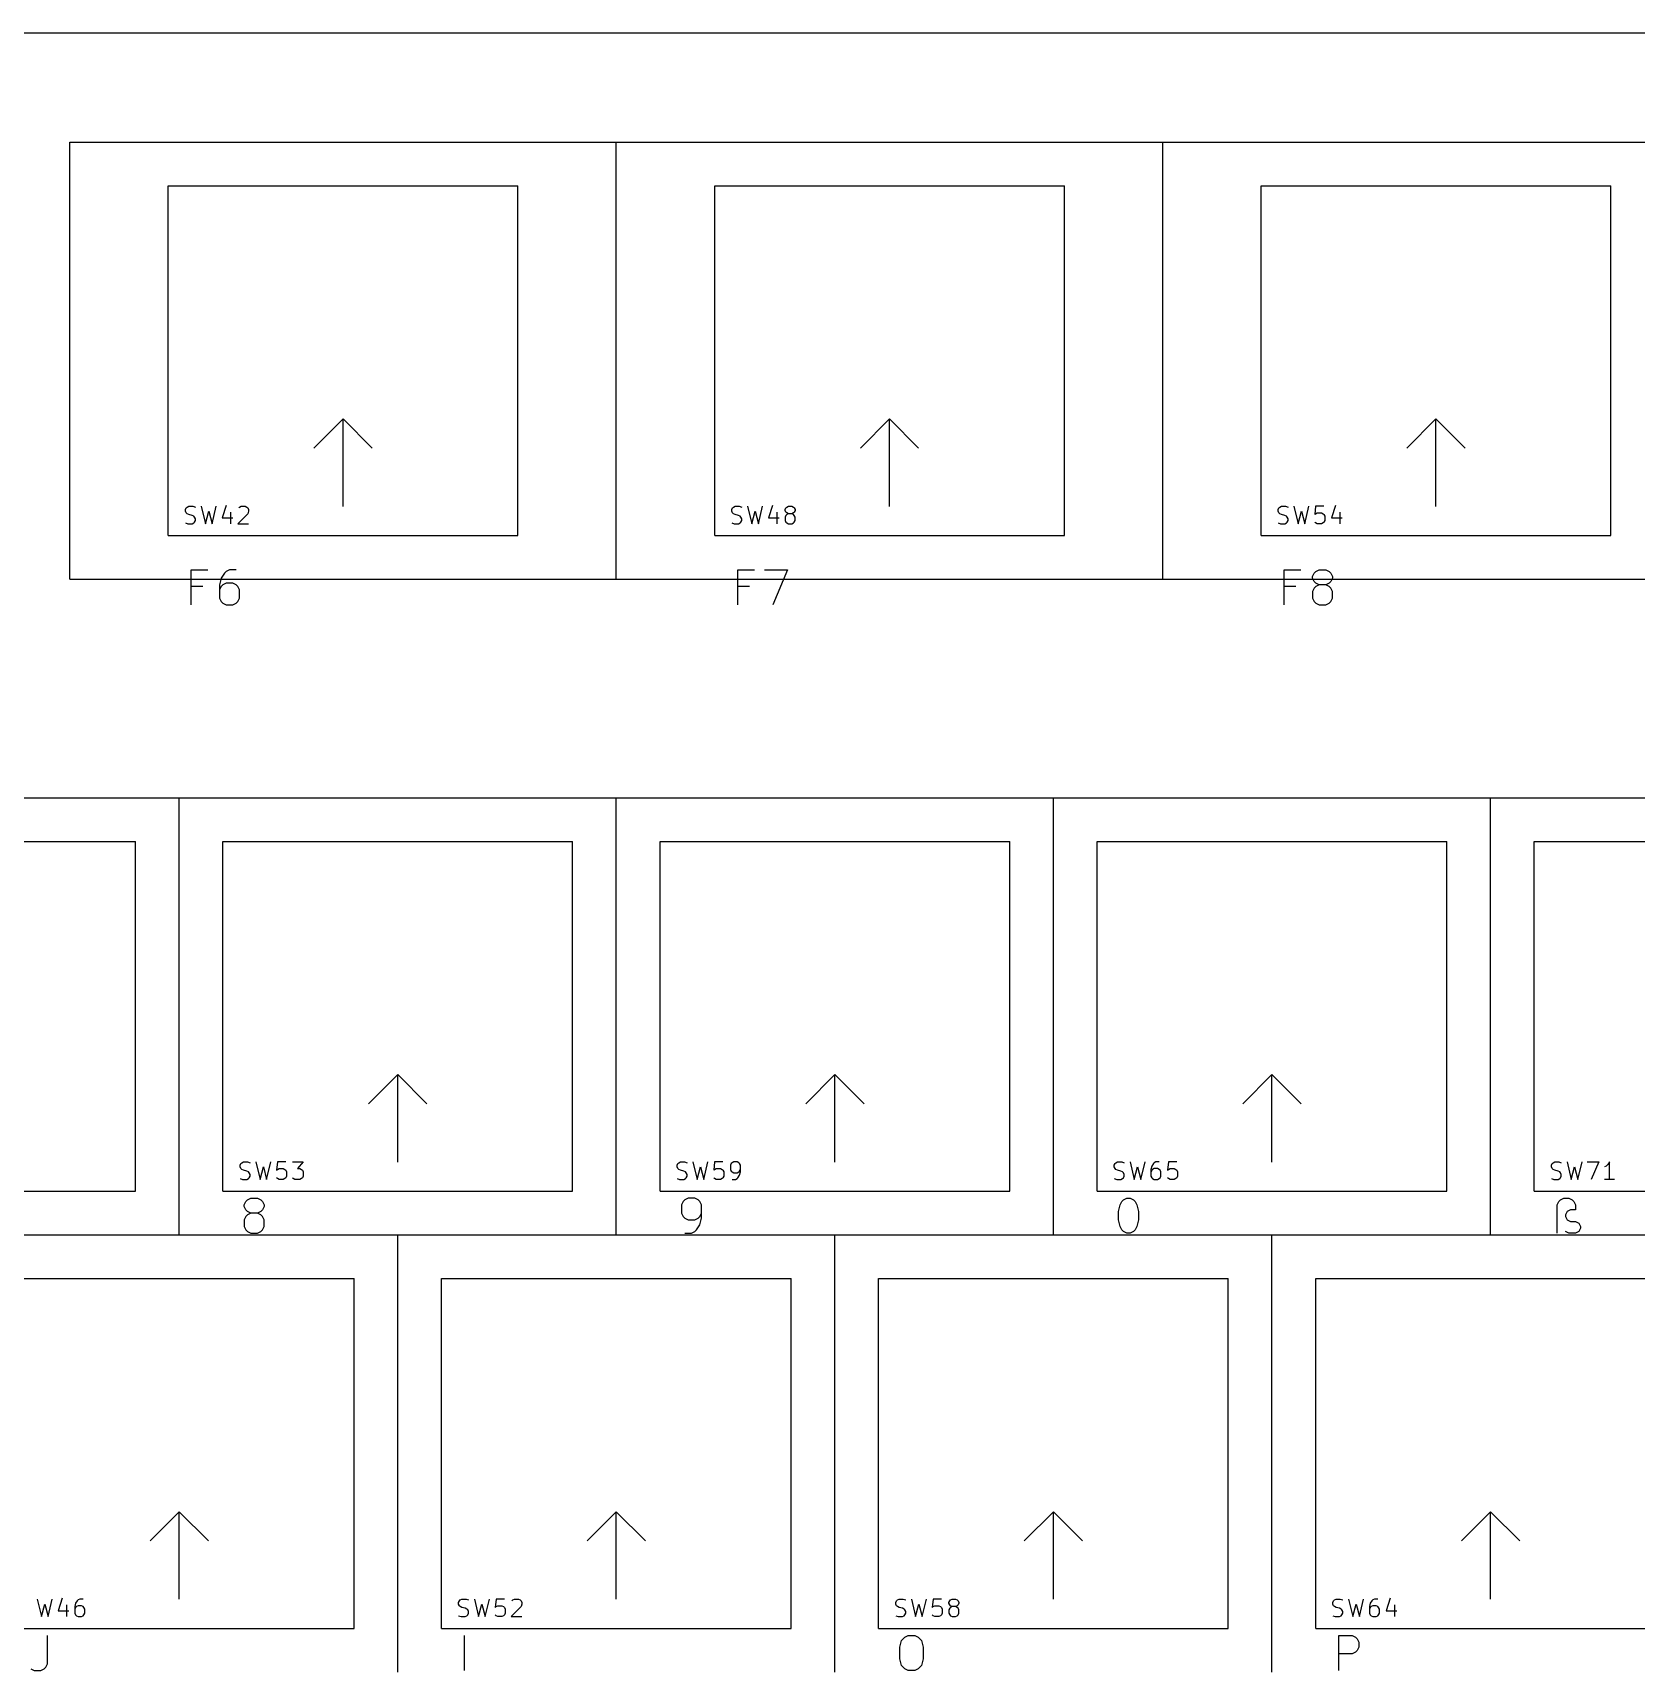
# Model space of a CAD drawing. Extents: x 0 to 449, y -142 to 0.
# Drawn here: x 156.5 to 226.4, y -71.6 to -0.2 of the extents above; entities that cross this region are included whole.
import ezdxf

# ---------------------------------------------------------------- set-up
doc = ezdxf.new("R2010")
doc.units = 0
doc.layers.get('0').update_dxf_attribs({"linetype": 'CONTINUOUS'})

msp = doc.modelspace()

# ---------------------------------------------------------------- linework, layer by layer
at = {"color": 7}
for p, q in [((0.152395, -0.151869), (449.41629, -0.151869)), ((158.109097, -23.964436), (158.109097, -4.914382)), ((158.109097, -4.914382), (181.921664, -4.914382)), ((181.921664, -23.964436), (181.921664, -4.914382)), ((181.921664, -4.914382), (205.734231, -4.914382)), ((205.734231, -23.964436), (205.734231, -4.914382)), ((205.734231, -4.914382), (229.546799, -4.914382)), ((162.395359, -6.819387), (177.635402, -6.819387)), ((162.395359, -22.05943), (162.395359, -6.819387)), ((177.635402, -22.05943), (177.635402, -6.819387)), ((186.207926, -6.819387), (201.447969, -6.819387)), ((186.207926, -22.05943), (186.207926, -6.819387)), ((201.447969, -22.05943), (201.447969, -6.819387)), ((210.020494, -6.819387), (225.260537, -6.819387)), ((210.020494, -22.05943), (210.020494, -6.819387)), ((225.260537, -22.05943), (225.260537, -6.819387)), ((168.745377, -18.24942), (170.015381, -16.979416)), ((170.015381, -16.979416), (171.285384, -18.24942)), ((170.015381, -20.789427), (170.015381, -16.979416)), ((192.557944, -18.24942), (193.827948, -16.979416)), ((193.827948, -16.979416), (195.097951, -18.24942)), ((193.827948, -20.789427), (193.827948, -16.979416)), ((216.370512, -18.24942), (217.640515, -16.979416)), ((217.640515, -16.979416), (218.910519, -18.24942)), ((217.640515, -20.789427), (217.640515, -16.979416)), ((163.140571, -20.930034), (163.176861, -20.857462)), ((163.140571, -21.002605), (163.140571, -20.930034)), ((163.176861, -21.075178), (163.140571, -21.002605)), ((163.176861, -20.857462), (163.213141, -20.821177)), ((163.213141, -21.111463), (163.176861, -21.075178)), ((163.213141, -20.821177), (163.285721, -20.784891)), ((163.285721, -21.147749), (163.213141, -21.111463)), ((163.285721, -20.784891), (163.467142, -20.784891)), ((163.430862, -21.184035), (163.285721, -21.147749)), ((163.503432, -21.22032), (163.430862, -21.184035)), ((163.467142, -20.784891), (163.576002, -20.821177)), ((163.539722, -21.256606), (163.503432, -21.22032)), ((163.576002, -21.329178), (163.539722, -21.256606)), ((163.539722, -21.474321), (163.576002, -21.40175)), ((163.576002, -21.40175), (163.576002, -21.329178)), ((163.830003, -20.784891), (164.011434, -21.546893)), ((164.011434, -21.546893), (164.156574, -21.002605)), ((164.156574, -21.002605), (164.301724, -21.546893)), ((164.301724, -21.546893), (164.483145, -20.784891)), ((164.918576, -20.748605), (164.737146, -21.292892)), ((164.737146, -21.292892), (165.208867, -21.292892)), ((165.100007, -21.038892), (165.100007, -21.546893)), ((165.862009, -21.111463), (165.426578, -21.546893)), ((165.462868, -20.857462), (165.499148, -20.821177)), ((165.499148, -20.821177), (165.571728, -20.784891)), ((165.571728, -20.784891), (165.753148, -20.784891)), ((165.753148, -20.784891), (165.825729, -20.821177)), ((165.825729, -20.821177), (165.862009, -20.857462)), ((165.862009, -20.857462), (165.898299, -20.930034)), ((165.898299, -21.002605), (165.862009, -21.111463)), ((165.898299, -20.930034), (165.898299, -21.002605)), ((186.953138, -20.930034), (186.989428, -20.857462)), ((186.953138, -21.002605), (186.953138, -20.930034)), ((186.989428, -21.075178), (186.953138, -21.002605)), ((186.989428, -20.857462), (187.025709, -20.821177)), ((187.025709, -21.111463), (186.989428, -21.075178)), ((187.025709, -20.821177), (187.098289, -20.784891)), ((187.098289, -21.147749), (187.025709, -21.111463)), ((187.098289, -20.784891), (187.279709, -20.784891)), ((187.243429, -21.184035), (187.098289, -21.147749)), ((187.315999, -21.22032), (187.243429, -21.184035)), ((187.279709, -20.784891), (187.38857, -20.821177)), ((187.35229, -21.256606), (187.315999, -21.22032)), ((187.38857, -21.329178), (187.35229, -21.256606)), ((187.35229, -21.474321), (187.38857, -21.40175)), ((187.38857, -21.40175), (187.38857, -21.329178)), ((187.64257, -20.784891), (187.824001, -21.546893)), ((187.824001, -21.546893), (187.969141, -21.002605)), ((187.969141, -21.002605), (188.114292, -21.546893)), ((188.114292, -21.546893), (188.295712, -20.784891)), ((188.731143, -20.748605), (188.549713, -21.292892)), ((188.549713, -21.292892), (189.021434, -21.292892)), ((188.912574, -21.038892), (188.912574, -21.546893)), ((189.275435, -20.930034), (189.311715, -20.857462)), ((189.275435, -20.966319), (189.275435, -20.930034)), ((189.311715, -21.038892), (189.275435, -20.966319)), ((189.311715, -21.184035), (189.275435, -21.256606)), ((189.275435, -21.256606), (189.275435, -21.40175)), ((189.275435, -21.40175), (189.311715, -21.474321)), ((189.311715, -20.857462), (189.348005, -20.821177)), ((189.348005, -21.075178), (189.311715, -21.038892)), ((189.348005, -21.147749), (189.311715, -21.184035)), ((189.348005, -20.821177), (189.420575, -20.784891)), ((189.420575, -21.111463), (189.348005, -21.075178)), ((189.420575, -21.111463), (189.348005, -21.147749)), ((189.420575, -20.784891), (189.565716, -20.784891)), ((189.565716, -21.111463), (189.420575, -21.111463)), ((189.565716, -20.784891), (189.638296, -20.821177)), ((189.638296, -21.075178), (189.565716, -21.111463)), ((189.638296, -21.147749), (189.565716, -21.111463)), ((189.638296, -20.821177), (189.674576, -20.857462)), ((189.674576, -21.038892), (189.638296, -21.075178)), ((189.674576, -21.184035), (189.638296, -21.147749)), ((189.674576, -20.857462), (189.710866, -20.930034)), ((189.710866, -20.966319), (189.674576, -21.038892)), ((189.710866, -21.256606), (189.674576, -21.184035)), ((189.674576, -21.474321), (189.710866, -21.40175)), ((189.710866, -20.930034), (189.710866, -20.966319)), ((189.710866, -21.40175), (189.710866, -21.256606)), ((210.765706, -20.930034), (210.801996, -20.857462)), ((210.765706, -21.002605), (210.765706, -20.930034)), ((210.801996, -21.075178), (210.765706, -21.002605)), ((210.801996, -20.857462), (210.838276, -20.821177)), ((210.838276, -21.111463), (210.801996, -21.075178)), ((210.838276, -20.821177), (210.910856, -20.784891)), ((210.910856, -21.147749), (210.838276, -21.111463)), ((210.910856, -20.784891), (211.092277, -20.784891)), ((211.055997, -21.184035), (210.910856, -21.147749)), ((211.128567, -21.22032), (211.055997, -21.184035)), ((211.092277, -20.784891), (211.201137, -20.821177)), ((211.164857, -21.256606), (211.128567, -21.22032)), ((211.201137, -21.329178), (211.164857, -21.256606)), ((211.164857, -21.474321), (211.201137, -21.40175)), ((211.201137, -21.40175), (211.201137, -21.329178)), ((211.455138, -20.784891), (211.636568, -21.546893)), ((211.636568, -21.546893), (211.781709, -21.002605)), ((211.781709, -21.002605), (211.926859, -21.546893)), ((211.926859, -21.546893), (212.108279, -20.784891)), ((212.39857, -20.784891), (212.36228, -21.147749)), ((212.36228, -21.147749), (212.39857, -21.111463)), ((212.761431, -20.784891), (212.39857, -20.784891)), ((212.39857, -21.111463), (212.471141, -21.075178)), ((212.471141, -21.075178), (212.652571, -21.075178)), ((212.652571, -21.075178), (212.725141, -21.111463)), ((212.725141, -21.111463), (212.761431, -21.147749)), ((212.761431, -21.147749), (212.797711, -21.22032)), ((212.797711, -21.40175), (212.761431, -21.474321)), ((212.797711, -21.22032), (212.797711, -21.40175)), ((213.269433, -20.748605), (213.088002, -21.292892)), ((213.088002, -21.292892), (213.559714, -21.292892)), ((213.450863, -21.038892), (213.450863, -21.546893)), ((162.395359, -22.05943), (177.635402, -22.05943)), ((163.140571, -21.510607), (163.249431, -21.546893)), ((163.249431, -21.546893), (163.430862, -21.546893)), ((163.430862, -21.546893), (163.503432, -21.510607)), ((163.503432, -21.510607), (163.539722, -21.474321)), ((165.426578, -21.546893), (165.898299, -21.546893)), ((186.207926, -22.05943), (201.447969, -22.05943)), ((186.953138, -21.510607), (187.061999, -21.546893)), ((187.061999, -21.546893), (187.243429, -21.546893)), ((187.243429, -21.546893), (187.315999, -21.510607)), ((187.315999, -21.510607), (187.35229, -21.474321)), ((189.311715, -21.474321), (189.348005, -21.510607)), ((189.348005, -21.510607), (189.420575, -21.546893)), ((189.420575, -21.546893), (189.565716, -21.546893)), ((189.565716, -21.546893), (189.638296, -21.510607)), ((189.638296, -21.510607), (189.674576, -21.474321)), ((210.020494, -22.05943), (225.260537, -22.05943)), ((210.765706, -21.510607), (210.874566, -21.546893)), ((210.874566, -21.546893), (211.055997, -21.546893)), ((211.055997, -21.546893), (211.128567, -21.510607)), ((211.128567, -21.510607), (211.164857, -21.474321)), ((212.39857, -21.510607), (212.36228, -21.474321)), ((212.471141, -21.546893), (212.39857, -21.510607)), ((212.652571, -21.546893), (212.471141, -21.546893)), ((212.725141, -21.510607), (212.652571, -21.546893)), ((212.761431, -21.474321), (212.725141, -21.510607)), ((163.399562, -25.082492), (163.399562, -23.558488)), ((163.399562, -23.558488), (164.125284, -23.558488)), ((165.068717, -23.558488), (164.923566, -23.63106)), ((165.358997, -23.558488), (165.068717, -23.558488)), ((187.212129, -25.082492), (187.212129, -23.558488)), ((187.212129, -23.558488), (187.937851, -23.558488)), ((188.373282, -23.558488), (189.389285, -23.558488)), ((189.389285, -23.558488), (188.736133, -25.082492)), ((211.024696, -25.082492), (211.024696, -23.558488)), ((211.024696, -23.558488), (211.750418, -23.558488)), ((212.40356, -23.63106), (212.548701, -23.558488)), ((212.548701, -23.558488), (212.838992, -23.558488)), ((212.838992, -23.558488), (212.984132, -23.63106)), ((158.109097, -23.964436), (181.921664, -23.964436)), ((164.705856, -23.921346), (164.633285, -24.211633)), ((164.633285, -24.211633), (164.633285, -24.792205)), ((164.850996, -23.703631), (164.705856, -23.921346)), ((164.778426, -24.211633), (164.705856, -24.284204)), ((164.923566, -24.139061), (164.778426, -24.211633)), ((164.923566, -23.63106), (164.850996, -23.703631)), ((165.213857, -24.139061), (164.923566, -24.139061)), ((165.358997, -24.211633), (165.213857, -24.139061)), ((165.431568, -24.284204), (165.358997, -24.211633)), ((181.921664, -23.964436), (205.734231, -23.964436)), ((205.734231, -23.964436), (229.546799, -23.964436)), ((212.25842, -23.848774), (212.33099, -23.703631)), ((212.25842, -23.921346), (212.25842, -23.848774)), ((212.33099, -24.066489), (212.25842, -23.921346)), ((212.33099, -23.703631), (212.40356, -23.63106)), ((212.40356, -24.139061), (212.33099, -24.066489)), ((212.548701, -24.211633), (212.40356, -24.139061)), ((212.548701, -24.211633), (212.40356, -24.284204)), ((212.838992, -24.211633), (212.548701, -24.211633)), ((212.984132, -24.139061), (212.838992, -24.211633)), ((212.984132, -24.284204), (212.838992, -24.211633)), ((212.984132, -23.63106), (213.056702, -23.703631)), ((213.056702, -24.066489), (212.984132, -24.139061)), ((213.056702, -23.703631), (213.129272, -23.848774)), ((213.129272, -23.921346), (213.056702, -24.066489)), ((213.129272, -23.848774), (213.129272, -23.921346)), ((163.907563, -24.284204), (163.399562, -24.284204)), ((164.705856, -24.284204), (164.633285, -24.429347)), ((164.633285, -24.792205), (164.705856, -24.937349)), ((164.705856, -24.937349), (164.778426, -25.009921)), ((165.358997, -25.009921), (165.431568, -24.937349)), ((165.504138, -24.429347), (165.431568, -24.284204)), ((165.431568, -24.937349), (165.504138, -24.792205)), ((165.504138, -24.792205), (165.504138, -24.429347)), ((187.720131, -24.284204), (187.212129, -24.284204)), ((211.532698, -24.284204), (211.024696, -24.284204)), ((212.33099, -24.356776), (212.25842, -24.501919)), ((212.25842, -24.501919), (212.25842, -24.792205)), ((212.25842, -24.792205), (212.33099, -24.937349)), ((212.40356, -24.284204), (212.33099, -24.356776)), ((212.33099, -24.937349), (212.40356, -25.009921)), ((213.056702, -24.356776), (212.984132, -24.284204)), ((212.984132, -25.009921), (213.056702, -24.937349)), ((213.129272, -24.501919), (213.056702, -24.356776)), ((213.056702, -24.937349), (213.129272, -24.792205)), ((213.129272, -24.792205), (213.129272, -24.501919)), ((164.778426, -25.009921), (164.923566, -25.082492)), ((164.923566, -25.082492), (165.213857, -25.082492)), ((165.213857, -25.082492), (165.358997, -25.009921)), ((212.40356, -25.009921), (212.548701, -25.082492)), ((212.548701, -25.082492), (212.838992, -25.082492)), ((212.838992, -25.082492), (212.984132, -25.009921)), ((143.821556, -33.489463), (162.87161, -33.489463)), ((162.87161, -33.489463), (181.921664, -33.489463)), ((162.87161, -52.539517), (162.87161, -33.489463)), ((181.921664, -33.489463), (200.971718, -33.489463)), ((181.921664, -52.539517), (181.921664, -33.489463)), ((200.971718, -33.489463), (220.021772, -33.489463)), ((200.971718, -52.539517), (200.971718, -33.489463)), ((220.021772, -33.489463), (239.071826, -33.489463)), ((220.021772, -52.539517), (220.021772, -33.489463)), ((145.726562, -35.394468), (160.966605, -35.394468)), ((160.966605, -50.634511), (160.966605, -35.394468)), ((164.776616, -35.394468), (180.016659, -35.394468)), ((164.776616, -50.634511), (164.776616, -35.394468)), ((180.016659, -50.634511), (180.016659, -35.394468)), ((183.82667, -35.394468), (199.066713, -35.394468)), ((183.82667, -50.634511), (183.82667, -35.394468)), ((199.066713, -50.634511), (199.066713, -35.394468)), ((202.876723, -35.394468), (218.116766, -35.394468)), ((202.876723, -50.634511), (202.876723, -35.394468)), ((218.116766, -50.634511), (218.116766, -35.394468)), ((221.926777, -35.394468), (237.16682, -35.394468)), ((221.926777, -50.634511), (221.926777, -35.394468)), ((171.126634, -46.8245), (172.396637, -45.554497)), ((172.396637, -45.554497), (173.666641, -46.8245)), ((172.396637, -49.364508), (172.396637, -45.554497)), ((190.176687, -46.8245), (191.446691, -45.554497)), ((191.446691, -45.554497), (192.716695, -46.8245)), ((191.446691, -49.364508), (191.446691, -45.554497)), ((209.226741, -46.8245), (210.496745, -45.554497)), ((210.496745, -45.554497), (211.766749, -46.8245)), ((210.496745, -49.364508), (210.496745, -45.554497)), ((165.521828, -49.505115), (165.558118, -49.432543)), ((165.521828, -49.577686), (165.521828, -49.505115)), ((165.558118, -49.650258), (165.521828, -49.577686)), ((165.558118, -49.432543), (165.594398, -49.396258)), ((165.594398, -49.686544), (165.558118, -49.650258)), ((165.594398, -49.396258), (165.666978, -49.359972)), ((165.666978, -49.72283), (165.594398, -49.686544)), ((165.666978, -49.359972), (165.848399, -49.359972)), ((165.812119, -49.759116), (165.666978, -49.72283)), ((165.884689, -49.795401), (165.812119, -49.759116)), ((165.848399, -49.359972), (165.957259, -49.396258)), ((165.920979, -49.831687), (165.884689, -49.795401)), ((165.957259, -49.904259), (165.920979, -49.831687)), ((165.920979, -50.049402), (165.957259, -49.97683)), ((165.957259, -49.97683), (165.957259, -49.904259)), ((166.21126, -49.359972), (166.39269, -50.121974)), ((166.39269, -50.121974), (166.537831, -49.577686)), ((166.537831, -49.577686), (166.682981, -50.121974)), ((166.682981, -50.121974), (166.864402, -49.359972)), ((167.154692, -49.359972), (167.118402, -49.72283)), ((167.118402, -49.72283), (167.154692, -49.686544)), ((167.517553, -49.359972), (167.154692, -49.359972)), ((167.154692, -49.686544), (167.227263, -49.650258)), ((167.227263, -49.650258), (167.408693, -49.650258)), ((167.408693, -49.650258), (167.481263, -49.686544)), ((167.481263, -49.686544), (167.517553, -49.72283)), ((167.517553, -49.72283), (167.553834, -49.795401)), ((167.553834, -49.97683), (167.517553, -50.049402)), ((167.553834, -49.795401), (167.553834, -49.97683)), ((167.807834, -49.359972), (168.279556, -49.359972)), ((168.279556, -49.359972), (168.025555, -49.650258)), ((168.025555, -49.650258), (168.134405, -49.650258)), ((168.134405, -49.650258), (168.206985, -49.686544)), ((168.206985, -49.686544), (168.243266, -49.72283)), ((168.243266, -49.72283), (168.279556, -49.795401)), ((168.279556, -49.97683), (168.243266, -50.049402)), ((168.279556, -49.795401), (168.279556, -49.97683)), ((184.571882, -49.505115), (184.608172, -49.432543)), ((184.571882, -49.577686), (184.571882, -49.505115)), ((184.608172, -49.650258), (184.571882, -49.577686)), ((184.608172, -49.432543), (184.644452, -49.396258)), ((184.644452, -49.686544), (184.608172, -49.650258)), ((184.644452, -49.396258), (184.717032, -49.359972)), ((184.717032, -49.72283), (184.644452, -49.686544)), ((184.717032, -49.359972), (184.898453, -49.359972)), ((184.862172, -49.759116), (184.717032, -49.72283)), ((184.934743, -49.795401), (184.862172, -49.759116)), ((184.898453, -49.359972), (185.007313, -49.396258)), ((184.971033, -49.831687), (184.934743, -49.795401)), ((185.007313, -49.904259), (184.971033, -49.831687)), ((184.971033, -50.049402), (185.007313, -49.97683)), ((185.007313, -49.97683), (185.007313, -49.904259)), ((185.261314, -49.359972), (185.442744, -50.121974)), ((185.442744, -50.121974), (185.587885, -49.577686)), ((185.587885, -49.577686), (185.733035, -50.121974)), ((185.733035, -50.121974), (185.914455, -49.359972)), ((186.204746, -49.359972), (186.168456, -49.72283)), ((186.168456, -49.72283), (186.204746, -49.686544)), ((186.567607, -49.359972), (186.204746, -49.359972)), ((186.204746, -49.686544), (186.277316, -49.650258)), ((186.277316, -49.650258), (186.458747, -49.650258)), ((186.458747, -49.650258), (186.531317, -49.686544)), ((186.531317, -49.686544), (186.567607, -49.72283)), ((186.567607, -49.72283), (186.603887, -49.795401)), ((186.603887, -49.97683), (186.567607, -50.049402)), ((186.603887, -49.795401), (186.603887, -49.97683)), ((186.930458, -49.432543), (186.894178, -49.505115)), ((186.894178, -49.505115), (186.894178, -49.686544)), ((186.894178, -49.686544), (186.930458, -49.759116)), ((186.966748, -49.396258), (186.930458, -49.432543)), ((186.930458, -49.759116), (186.966748, -49.795401)), ((187.039319, -49.359972), (186.966748, -49.396258)), ((186.966748, -49.795401), (187.039319, -49.831687)), ((187.184459, -49.359972), (187.039319, -49.359972)), ((187.039319, -49.831687), (187.184459, -49.831687)), ((187.257039, -49.396258), (187.184459, -49.359972)), ((187.184459, -49.831687), (187.257039, -49.795401)), ((187.220749, -50.049402), (187.293319, -49.940544)), ((187.293319, -49.432543), (187.257039, -49.396258)), ((187.257039, -49.795401), (187.293319, -49.759116)), ((187.329609, -49.505115), (187.293319, -49.432543)), ((187.293319, -49.759116), (187.329609, -49.686544)), ((187.293319, -49.940544), (187.329609, -49.795401)), ((187.329609, -49.795401), (187.329609, -49.505115)), ((203.621935, -49.505115), (203.658226, -49.432543)), ((203.621935, -49.577686), (203.621935, -49.505115)), ((203.658226, -49.650258), (203.621935, -49.577686)), ((203.658226, -49.432543), (203.694506, -49.396258)), ((203.694506, -49.686544), (203.658226, -49.650258)), ((203.694506, -49.396258), (203.767086, -49.359972)), ((203.767086, -49.72283), (203.694506, -49.686544)), ((203.767086, -49.359972), (203.948506, -49.359972)), ((203.912226, -49.759116), (203.767086, -49.72283)), ((203.984797, -49.795401), (203.912226, -49.759116)), ((203.948506, -49.359972), (204.057367, -49.396258)), ((204.021087, -49.831687), (203.984797, -49.795401)), ((204.057367, -49.904259), (204.021087, -49.831687)), ((204.021087, -50.049402), (204.057367, -49.97683)), ((204.057367, -49.97683), (204.057367, -49.904259)), ((204.311367, -49.359972), (204.492798, -50.121974)), ((204.492798, -50.121974), (204.637938, -49.577686)), ((204.637938, -49.577686), (204.783089, -50.121974)), ((204.783089, -50.121974), (204.964509, -49.359972)), ((205.2548, -49.5414), (205.21851, -49.686544)), ((205.21851, -49.686544), (205.21851, -49.97683)), ((205.2548, -49.72283), (205.21851, -49.795401)), ((205.21851, -49.97683), (205.2548, -50.049402)), ((205.32737, -49.432543), (205.2548, -49.5414)), ((205.29109, -49.686544), (205.2548, -49.72283)), ((205.36366, -49.650258), (205.29109, -49.686544)), ((205.36366, -49.396258), (205.32737, -49.432543)), ((205.436231, -49.359972), (205.36366, -49.396258)), ((205.508801, -49.650258), (205.36366, -49.650258)), ((205.581371, -49.359972), (205.436231, -49.359972)), ((205.581371, -49.686544), (205.508801, -49.650258)), ((205.617661, -49.72283), (205.581371, -49.686544)), ((205.653941, -49.795401), (205.617661, -49.72283)), ((205.617661, -50.049402), (205.653941, -49.97683)), ((205.653941, -49.97683), (205.653941, -49.795401)), ((205.980512, -49.359972), (205.944232, -49.72283)), ((205.944232, -49.72283), (205.980512, -49.686544)), ((206.343373, -49.359972), (205.980512, -49.359972)), ((205.980512, -49.686544), (206.053092, -49.650258)), ((206.053092, -49.650258), (206.234513, -49.650258)), ((206.234513, -49.650258), (206.307093, -49.686544)), ((206.307093, -49.686544), (206.343373, -49.72283)), ((206.343373, -49.72283), (206.379663, -49.795401)), ((206.379663, -49.97683), (206.343373, -50.049402)), ((206.379663, -49.795401), (206.379663, -49.97683)), ((222.671989, -49.505115), (222.708279, -49.432543)), ((222.671989, -49.577686), (222.671989, -49.505115)), ((222.708279, -49.650258), (222.671989, -49.577686)), ((222.708279, -49.432543), (222.74456, -49.396258)), ((222.74456, -49.686544), (222.708279, -49.650258)), ((222.74456, -49.396258), (222.81714, -49.359972)), ((222.81714, -49.72283), (222.74456, -49.686544)), ((222.81714, -49.359972), (222.99856, -49.359972)), ((222.96228, -49.759116), (222.81714, -49.72283)), ((223.03485, -49.795401), (222.96228, -49.759116)), ((222.99856, -49.359972), (223.107421, -49.396258)), ((223.07114, -49.831687), (223.03485, -49.795401)), ((223.107421, -49.904259), (223.07114, -49.831687)), ((223.07114, -50.049402), (223.107421, -49.97683)), ((223.107421, -49.97683), (223.107421, -49.904259)), ((223.361421, -49.359972), (223.542852, -50.121974)), ((223.542852, -50.121974), (223.687992, -49.577686)), ((223.687992, -49.577686), (223.833143, -50.121974)), ((223.833143, -50.121974), (224.014563, -49.359972)), ((224.232284, -49.359972), (224.740285, -49.359972)), ((224.740285, -49.359972), (224.413714, -50.121974)), ((225.066856, -49.5414), (224.994286, -49.577686)), ((225.139426, -49.468829), (225.066856, -49.5414)), ((225.211997, -49.359972), (225.139426, -49.468829)), ((225.211997, -50.121974), (225.211997, -49.359972)), ((145.726562, -50.634511), (160.966605, -50.634511)), ((164.776616, -50.634511), (180.016659, -50.634511)), ((165.521828, -50.085688), (165.630688, -50.121974)), ((165.630688, -50.121974), (165.812119, -50.121974)), ((165.812119, -50.121974), (165.884689, -50.085688)), ((165.884689, -50.085688), (165.920979, -50.049402)), ((167.154692, -50.085688), (167.118402, -50.049402)), ((167.227263, -50.121974), (167.154692, -50.085688)), ((167.408693, -50.121974), (167.227263, -50.121974)), ((167.481263, -50.085688), (167.408693, -50.121974)), ((167.517553, -50.049402), (167.481263, -50.085688)), ((167.844124, -50.085688), (167.807834, -50.049402)), ((167.916695, -50.121974), (167.844124, -50.085688)), ((168.134405, -50.121974), (167.916695, -50.121974)), ((168.206985, -50.085688), (168.134405, -50.121974)), ((168.243266, -50.049402), (168.206985, -50.085688)), ((183.82667, -50.634511), (199.066713, -50.634511)), ((184.571882, -50.085688), (184.680742, -50.121974)), ((184.680742, -50.121974), (184.862172, -50.121974)), ((184.862172, -50.121974), (184.934743, -50.085688)), ((184.934743, -50.085688), (184.971033, -50.049402)), ((186.204746, -50.085688), (186.168456, -50.049402)), ((186.277316, -50.121974), (186.204746, -50.085688)), ((186.458747, -50.121974), (186.277316, -50.121974)), ((186.531317, -50.085688), (186.458747, -50.121974)), ((186.567607, -50.049402), (186.531317, -50.085688)), ((186.966748, -50.121974), (187.111889, -50.121974)), ((187.111889, -50.121974), (187.184459, -50.085688)), ((187.184459, -50.085688), (187.220749, -50.049402)), ((202.876723, -50.634511), (218.116766, -50.634511)), ((203.621935, -50.085688), (203.730796, -50.121974)), ((203.730796, -50.121974), (203.912226, -50.121974)), ((203.912226, -50.121974), (203.984797, -50.085688)), ((203.984797, -50.085688), (204.021087, -50.049402)), ((205.2548, -50.049402), (205.29109, -50.085688)), ((205.29109, -50.085688), (205.36366, -50.121974)), ((205.36366, -50.121974), (205.508801, -50.121974)), ((205.508801, -50.121974), (205.581371, -50.085688)), ((205.581371, -50.085688), (205.617661, -50.049402)), ((205.980512, -50.085688), (205.944232, -50.049402)), ((206.053092, -50.121974), (205.980512, -50.085688)), ((206.234513, -50.121974), (206.053092, -50.121974)), ((206.307093, -50.085688), (206.234513, -50.121974)), ((206.343373, -50.049402), (206.307093, -50.085688)), ((221.926777, -50.634511), (237.16682, -50.634511)), ((222.671989, -50.085688), (222.78085, -50.121974)), ((222.78085, -50.121974), (222.96228, -50.121974)), ((222.96228, -50.121974), (223.03485, -50.085688)), ((223.03485, -50.085688), (223.07114, -50.049402)), ((225.429717, -50.121974), (224.994286, -50.121974)), ((165.708248, -51.233227), (165.780819, -51.088083)), ((165.708248, -51.305798), (165.708248, -51.233227)), ((165.780819, -51.450942), (165.708248, -51.305798)), ((165.780819, -51.088083), (165.853389, -51.015512)), ((165.853389, -51.015512), (165.998539, -50.94294)), ((165.998539, -50.94294), (166.28882, -50.94294)), ((166.28882, -50.94294), (166.43397, -51.015512)), ((166.43397, -51.015512), (166.506541, -51.088083)), ((166.506541, -51.088083), (166.579111, -51.233227)), ((166.579111, -51.305798), (166.506541, -51.450942)), ((166.579111, -51.233227), (166.579111, -51.305798)), ((184.830872, -51.088083), (184.758302, -51.233227)), ((184.758302, -51.233227), (184.758302, -51.596085)), ((184.903443, -51.015512), (184.830872, -51.088083)), ((185.048593, -50.94294), (184.903443, -51.015512)), ((185.338874, -50.94294), (185.048593, -50.94294)), ((185.484024, -51.015512), (185.338874, -50.94294)), ((185.556594, -51.088083), (185.484024, -51.015512)), ((185.629165, -51.233227), (185.556594, -51.088083)), ((185.629165, -51.8138), (185.629165, -51.233227)), ((203.808356, -51.523514), (203.880926, -51.233227)), ((203.880926, -51.233227), (203.953496, -51.088083)), ((203.953496, -51.088083), (204.026077, -51.015512)), ((204.026077, -51.015512), (204.171217, -50.94294)), ((204.171217, -50.94294), (204.316357, -50.94294)), ((204.316357, -50.94294), (204.461498, -51.015512)), ((204.461498, -51.015512), (204.534078, -51.088083)), ((204.534078, -51.088083), (204.606648, -51.233227)), ((204.606648, -51.233227), (204.679218, -51.523514)), ((222.93098, -51.233227), (223.00355, -51.088083)), ((222.93098, -52.466944), (222.93098, -51.233227)), ((223.00355, -51.088083), (223.07613, -51.015512)), ((223.07613, -51.015512), (223.221271, -50.94294)), ((223.221271, -50.94294), (223.438982, -50.94294)), ((223.438982, -50.94294), (223.584132, -51.015512)), ((223.584132, -51.015512), (223.656702, -51.088083)), ((223.656702, -51.088083), (223.729272, -51.233227)), ((223.729272, -51.233227), (223.729272, -51.450942)), ((165.780819, -51.741228), (165.708248, -51.886372)), ((165.708248, -51.886372), (165.708248, -52.176658)), ((165.853389, -51.523514), (165.780819, -51.450942)), ((165.853389, -51.668656), (165.780819, -51.741228)), ((165.998539, -51.596085), (165.853389, -51.523514)), ((165.998539, -51.596085), (165.853389, -51.668656)), ((166.28882, -51.596085), (165.998539, -51.596085)), ((166.43397, -51.523514), (166.28882, -51.596085)), ((166.43397, -51.668656), (166.28882, -51.596085)), ((166.506541, -51.450942), (166.43397, -51.523514)), ((166.506541, -51.741228), (166.43397, -51.668656)), ((166.579111, -51.886372), (166.506541, -51.741228)), ((166.579111, -52.176658), (166.579111, -51.886372)), ((184.758302, -51.596085), (184.830872, -51.741228)), ((184.830872, -51.741228), (184.903443, -51.8138)), ((184.903443, -51.8138), (185.048593, -51.886372)), ((185.048593, -51.886372), (185.338874, -51.886372)), ((185.338874, -51.886372), (185.484024, -51.8138)), ((185.411444, -52.321801), (185.556594, -52.104086)), ((185.484024, -51.8138), (185.556594, -51.741228)), ((185.556594, -51.741228), (185.629165, -51.596085)), ((185.556594, -52.104086), (185.629165, -51.8138)), ((203.808356, -51.886372), (203.808356, -51.523514)), ((203.880926, -52.176658), (203.808356, -51.886372)), ((204.679218, -51.886372), (204.606648, -52.176658)), ((204.679218, -51.523514), (204.679218, -51.886372)), ((223.366411, -51.523514), (223.293841, -51.668656)), ((223.293841, -51.668656), (223.293841, -51.741228)), ((223.293841, -51.741228), (223.366411, -51.886372)), ((223.511552, -51.450942), (223.366411, -51.523514)), ((223.366411, -51.886372), (223.511552, -51.958943)), ((223.729272, -51.450942), (223.511552, -51.450942)), ((223.511552, -51.958943), (223.729272, -51.958943)), ((223.729272, -51.958943), (223.874413, -52.031515)), ((223.874413, -52.031515), (223.946983, -52.176658)), ((143.821556, -52.539517), (162.87161, -52.539517)), ((162.87161, -52.539517), (181.921664, -52.539517)), ((165.708248, -52.176658), (165.780819, -52.321801)), ((165.780819, -52.321801), (165.853389, -52.394373)), ((165.853389, -52.394373), (165.998539, -52.466944)), ((165.998539, -52.466944), (166.28882, -52.466944)), ((166.28882, -52.466944), (166.43397, -52.394373)), ((166.43397, -52.394373), (166.506541, -52.321801)), ((166.506541, -52.321801), (166.579111, -52.176658)), ((172.396637, -71.58957), (172.396637, -52.539517)), ((181.921664, -52.539517), (200.971718, -52.539517)), ((184.903443, -52.466944), (185.193733, -52.466944)), ((185.193733, -52.466944), (185.338874, -52.394373)), ((185.338874, -52.394373), (185.411444, -52.321801)), ((191.446691, -71.58957), (191.446691, -52.539517)), ((200.971718, -52.539517), (220.021772, -52.539517)), ((203.953496, -52.321801), (203.880926, -52.176658)), ((204.026077, -52.394373), (203.953496, -52.321801)), ((204.171217, -52.466944), (204.026077, -52.394373)), ((204.316357, -52.466944), (204.171217, -52.466944)), ((204.461498, -52.394373), (204.316357, -52.466944)), ((204.534078, -52.321801), (204.461498, -52.394373)), ((204.606648, -52.176658), (204.534078, -52.321801)), ((210.496745, -71.58957), (210.496745, -52.539517)), ((220.021772, -52.539517), (239.071826, -52.539517)), ((223.438982, -52.466944), (223.293841, -52.394373)), ((223.729272, -52.466944), (223.438982, -52.466944)), ((223.874413, -52.394373), (223.729272, -52.466944)), ((223.946983, -52.24923), (223.874413, -52.394373)), ((223.946983, -52.176658), (223.946983, -52.24923)), ((155.251589, -54.444522), (170.491632, -54.444522)), ((170.491632, -69.684565), (170.491632, -54.444522)), ((174.301643, -54.444522), (189.541686, -54.444522)), ((174.301643, -69.684565), (174.301643, -54.444522)), ((189.541686, -69.684565), (189.541686, -54.444522)), ((193.351696, -54.444522), (208.59174, -54.444522)), ((193.351696, -69.684565), (193.351696, -54.444522)), ((208.59174, -69.684565), (208.59174, -54.444522)), ((212.40175, -54.444522), (227.641793, -54.444522)), ((212.40175, -69.684565), (212.40175, -54.444522)), ((161.601607, -65.874554), (162.87161, -64.604551)), ((162.87161, -64.604551), (164.141614, -65.874554)), ((162.87161, -68.414561), (162.87161, -64.604551)), ((180.651661, -65.874554), (181.921664, -64.604551)), ((181.921664, -64.604551), (183.191668, -65.874554)), ((181.921664, -68.414561), (181.921664, -64.604551)), ((199.701714, -65.874554), (200.971718, -64.604551)), ((200.971718, -64.604551), (202.241722, -65.874554)), ((200.971718, -68.414561), (200.971718, -64.604551)), ((218.751768, -65.874554), (220.021772, -64.604551)), ((220.021772, -64.604551), (221.291775, -65.874554)), ((220.021772, -68.414561), (220.021772, -64.604551)), ((156.686233, -68.410025), (156.867663, -69.172028)), ((157.157954, -69.172028), (157.339375, -68.410025)), ((157.774806, -68.373739), (157.593375, -68.918027)), ((158.427958, -68.482597), (158.355378, -68.591454)), ((158.464238, -68.446312), (158.427958, -68.482597)), ((158.536808, -68.410025), (158.464238, -68.446312)), ((158.681958, -68.410025), (158.536808, -68.410025)), ((175.046855, -68.555169), (175.083145, -68.482597)), ((175.083145, -68.482597), (175.119425, -68.446312)), ((175.119425, -68.446312), (175.192005, -68.410025)), ((175.192005, -68.410025), (175.373426, -68.410025)), ((175.373426, -68.410025), (175.482286, -68.446312)), ((175.736287, -68.410025), (175.917717, -69.172028)), ((176.208008, -69.172028), (176.389429, -68.410025)), ((176.679719, -68.410025), (176.643429, -68.772883)), ((177.04258, -68.410025), (176.679719, -68.410025)), ((177.369151, -68.482597), (177.405431, -68.446312)), ((177.405431, -68.446312), (177.478012, -68.410025)), ((177.478012, -68.410025), (177.659432, -68.410025)), ((177.659432, -68.410025), (177.732012, -68.446312)), ((177.732012, -68.446312), (177.768292, -68.482597)), ((177.768292, -68.482597), (177.804583, -68.555169)), ((194.096909, -68.555169), (194.133199, -68.482597)), ((194.133199, -68.482597), (194.169479, -68.446312)), ((194.169479, -68.446312), (194.242059, -68.410025)), ((194.242059, -68.410025), (194.42348, -68.410025)), ((194.42348, -68.410025), (194.53234, -68.446312)), ((194.786341, -68.410025), (194.967771, -69.172028)), ((195.258062, -69.172028), (195.439482, -68.410025)), ((195.729773, -68.410025), (195.693483, -68.772883)), ((196.092634, -68.410025), (195.729773, -68.410025)), ((196.419205, -68.555169), (196.455485, -68.482597)), ((196.455485, -68.482597), (196.491775, -68.446312)), ((196.491775, -68.446312), (196.564346, -68.410025)), ((196.564346, -68.410025), (196.709486, -68.410025)), ((196.709486, -68.410025), (196.782066, -68.446312)), ((196.782066, -68.446312), (196.818346, -68.482597)), ((196.818346, -68.482597), (196.854636, -68.555169)), ((213.146962, -68.555169), (213.183253, -68.482597)), ((213.183253, -68.482597), (213.219533, -68.446312)), ((213.219533, -68.446312), (213.292113, -68.410025)), ((213.292113, -68.410025), (213.473533, -68.410025)), ((213.473533, -68.410025), (213.582394, -68.446312)), ((213.836394, -68.410025), (214.017825, -69.172028)), ((214.308116, -69.172028), (214.489536, -68.410025)), ((214.852397, -68.482597), (214.779827, -68.591454)), ((214.888687, -68.446312), (214.852397, -68.482597)), ((214.961258, -68.410025), (214.888687, -68.446312)), ((215.106398, -68.410025), (214.961258, -68.410025)), ((215.650689, -68.373739), (215.469259, -68.918027)), ((156.867663, -69.172028), (157.012804, -68.62774)), ((157.012804, -68.62774), (157.157954, -69.172028)), ((157.593375, -68.918027), (158.065097, -68.918027)), ((157.956236, -68.664026), (157.956236, -69.172028)), ((158.355378, -68.591454), (158.319097, -68.736597)), ((158.319097, -68.736597), (158.319097, -69.026884)), ((158.355378, -68.772883), (158.319097, -68.845455)), ((158.319097, -69.026884), (158.355378, -69.099455)), ((158.391668, -68.736597), (158.355378, -68.772883)), ((158.355378, -69.099455), (158.391668, -69.135741)), ((158.464238, -68.700312), (158.391668, -68.736597)), ((158.391668, -69.135741), (158.464238, -69.172028)), ((158.609378, -68.700312), (158.464238, -68.700312)), ((158.464238, -69.172028), (158.609378, -69.172028)), ((158.681958, -68.736597), (158.609378, -68.700312)), ((158.609378, -69.172028), (158.681958, -69.135741)), ((158.718239, -68.772883), (158.681958, -68.736597)), ((158.681958, -69.135741), (158.718239, -69.099455)), ((158.754529, -68.845455), (158.718239, -68.772883)), ((158.718239, -69.099455), (158.754529, -69.026884)), ((158.754529, -69.026884), (158.754529, -68.845455)), ((175.046855, -68.62774), (175.046855, -68.555169)), ((175.083145, -68.700312), (175.046855, -68.62774)), ((175.046855, -69.135741), (175.155715, -69.172028)), ((175.119425, -68.736597), (175.083145, -68.700312)), ((175.192005, -68.772883), (175.119425, -68.736597)), ((175.155715, -69.172028), (175.337146, -69.172028)), ((175.337146, -68.80917), (175.192005, -68.772883)), ((175.409716, -68.845455), (175.337146, -68.80917)), ((175.337146, -69.172028), (175.409716, -69.135741)), ((175.446006, -68.881741), (175.409716, -68.845455)), ((175.409716, -69.135741), (175.446006, -69.099455)), ((175.482286, -68.954313), (175.446006, -68.881741)), ((175.446006, -69.099455), (175.482286, -69.026884)), ((175.482286, -69.026884), (175.482286, -68.954313)), ((175.917717, -69.172028), (176.062858, -68.62774)), ((176.062858, -68.62774), (176.208008, -69.172028)), ((176.643429, -68.772883), (176.679719, -68.736597)), ((176.679719, -69.135741), (176.643429, -69.099455)), ((176.679719, -68.736597), (176.75229, -68.700312)), ((176.75229, -69.172028), (176.679719, -69.135741)), ((176.75229, -68.700312), (176.93372, -68.700312)), ((176.93372, -69.172028), (176.75229, -69.172028)), ((176.93372, -68.700312), (177.00629, -68.736597)), ((177.00629, -69.135741), (176.93372, -69.172028)), ((177.00629, -68.736597), (177.04258, -68.772883)), ((177.04258, -69.099455), (177.00629, -69.135741)), ((177.04258, -68.772883), (177.07886, -68.845455)), ((177.07886, -69.026884), (177.04258, -69.099455)), ((177.07886, -68.845455), (177.07886, -69.026884)), ((177.768292, -68.736597), (177.332861, -69.172028)), ((177.332861, -69.172028), (177.804583, -69.172028)), ((177.804583, -68.62774), (177.768292, -68.736597)), ((177.804583, -68.555169), (177.804583, -68.62774)), ((194.096909, -68.62774), (194.096909, -68.555169)), ((194.133199, -68.700312), (194.096909, -68.62774)), ((194.096909, -69.135741), (194.205769, -69.172028)), ((194.169479, -68.736597), (194.133199, -68.700312)), ((194.242059, -68.772883), (194.169479, -68.736597)), ((194.205769, -69.172028), (194.387199, -69.172028)), ((194.387199, -68.80917), (194.242059, -68.772883)), ((194.45977, -68.845455), (194.387199, -68.80917)), ((194.387199, -69.172028), (194.45977, -69.135741)), ((194.49606, -68.881741), (194.45977, -68.845455)), ((194.45977, -69.135741), (194.49606, -69.099455)), ((194.53234, -68.954313), (194.49606, -68.881741)), ((194.49606, -69.099455), (194.53234, -69.026884)), ((194.53234, -69.026884), (194.53234, -68.954313)), ((194.967771, -69.172028), (195.112911, -68.62774)), ((195.112911, -68.62774), (195.258062, -69.172028)), ((195.693483, -68.772883), (195.729773, -68.736597)), ((195.729773, -69.135741), (195.693483, -69.099455)), ((195.729773, -68.736597), (195.802343, -68.700312)), ((195.802343, -69.172028), (195.729773, -69.135741)), ((195.802343, -68.700312), (195.983774, -68.700312)), ((195.983774, -69.172028), (195.802343, -69.172028)), ((195.983774, -68.700312), (196.056344, -68.736597)), ((196.056344, -69.135741), (195.983774, -69.172028)), ((196.056344, -68.736597), (196.092634, -68.772883)), ((196.092634, -69.099455), (196.056344, -69.135741)), ((196.092634, -68.772883), (196.128914, -68.845455)), ((196.128914, -69.026884), (196.092634, -69.099455)), ((196.128914, -68.845455), (196.128914, -69.026884)), ((196.419205, -68.591454), (196.419205, -68.555169)), ((196.455485, -68.664026), (196.419205, -68.591454)), ((196.455485, -68.80917), (196.419205, -68.881741)), ((196.419205, -68.881741), (196.419205, -69.026884)), ((196.419205, -69.026884), (196.455485, -69.099455)), ((196.491775, -68.700312), (196.455485, -68.664026)), ((196.491775, -68.772883), (196.455485, -68.80917)), ((196.455485, -69.099455), (196.491775, -69.135741)), ((196.564346, -68.736597), (196.491775, -68.700312)), ((196.564346, -68.736597), (196.491775, -68.772883)), ((196.491775, -69.135741), (196.564346, -69.172028)), ((196.709486, -68.736597), (196.564346, -68.736597)), ((196.564346, -69.172028), (196.709486, -69.172028)), ((196.782066, -68.700312), (196.709486, -68.736597)), ((196.782066, -68.772883), (196.709486, -68.736597)), ((196.709486, -69.172028), (196.782066, -69.135741)), ((196.818346, -68.664026), (196.782066, -68.700312)), ((196.818346, -68.80917), (196.782066, -68.772883)), ((196.782066, -69.135741), (196.818346, -69.099455)), ((196.854636, -68.591454), (196.818346, -68.664026)), ((196.854636, -68.881741), (196.818346, -68.80917)), ((196.818346, -69.099455), (196.854636, -69.026884)), ((196.854636, -68.555169), (196.854636, -68.591454)), ((196.854636, -69.026884), (196.854636, -68.881741)), ((213.146962, -68.62774), (213.146962, -68.555169)), ((213.183253, -68.700312), (213.146962, -68.62774)), ((213.146962, -69.135741), (213.255823, -69.172028)), ((213.219533, -68.736597), (213.183253, -68.700312)), ((213.292113, -68.772883), (213.219533, -68.736597)), ((213.255823, -69.172028), (213.437253, -69.172028)), ((213.437253, -68.80917), (213.292113, -68.772883)), ((213.509823, -68.845455), (213.437253, -68.80917)), ((213.437253, -69.172028), (213.509823, -69.135741)), ((213.546114, -68.881741), (213.509823, -68.845455)), ((213.509823, -69.135741), (213.546114, -69.099455)), ((213.582394, -68.954313), (213.546114, -68.881741)), ((213.546114, -69.099455), (213.582394, -69.026884)), ((213.582394, -69.026884), (213.582394, -68.954313)), ((214.017825, -69.172028), (214.162965, -68.62774)), ((214.162965, -68.62774), (214.308116, -69.172028)), ((214.779827, -68.591454), (214.743537, -68.736597)), ((214.743537, -68.736597), (214.743537, -69.026884)), ((214.779827, -68.772883), (214.743537, -68.845455)), ((214.743537, -69.026884), (214.779827, -69.099455)), ((214.816117, -68.736597), (214.779827, -68.772883)), ((214.779827, -69.099455), (214.816117, -69.135741)), ((214.888687, -68.700312), (214.816117, -68.736597)), ((214.816117, -69.135741), (214.888687, -69.172028)), ((215.033828, -68.700312), (214.888687, -68.700312)), ((214.888687, -69.172028), (215.033828, -69.172028)), ((215.106398, -68.736597), (215.033828, -68.700312)), ((215.033828, -69.172028), (215.106398, -69.135741)), ((215.142688, -68.772883), (215.106398, -68.736597)), ((215.106398, -69.135741), (215.142688, -69.099455)), ((215.178968, -68.845455), (215.142688, -68.772883)), ((215.142688, -69.099455), (215.178968, -69.026884)), ((215.178968, -69.026884), (215.178968, -68.845455)), ((215.469259, -68.918027), (215.94097, -68.918027)), ((215.83212, -68.664026), (215.83212, -69.172028)), ((155.251589, -69.684565), (170.491632, -69.684565)), ((174.301643, -69.684565), (189.541686, -69.684565)), ((193.351696, -69.684565), (208.59174, -69.684565)), ((212.40175, -69.684565), (227.641793, -69.684565)), ((157.126654, -71.226711), (157.126654, -69.992994)), ((175.305845, -71.516998), (175.305845, -69.992994)), ((194.283329, -70.500995), (194.355899, -70.210709)), ((194.283329, -71.008997), (194.283329, -70.500995)), ((194.355899, -70.210709), (194.50105, -70.065566)), ((194.50105, -70.065566), (194.64619, -69.992994)), ((194.64619, -69.992994), (194.936471, -69.992994)), ((194.936471, -69.992994), (195.081621, -70.065566)), ((195.081621, -70.065566), (195.226762, -70.210709)), ((195.226762, -70.210709), (195.299332, -70.500995)), ((195.299332, -70.500995), (195.299332, -71.008997)), ((213.405953, -71.516998), (213.405953, -69.992994)), ((213.405953, -69.992994), (213.986525, -69.992994)), ((213.986525, -69.992994), (214.131675, -70.065566)), ((214.131675, -70.065566), (214.204245, -70.138137)), ((214.204245, -70.646139), (214.131675, -70.71871)), ((214.204245, -70.138137), (214.276816, -70.283281)), ((214.276816, -70.500995), (214.204245, -70.646139)), ((214.276816, -70.283281), (214.276816, -70.500995)), ((156.981514, -71.444427), (157.054084, -71.371855)), ((157.054084, -71.371855), (157.126654, -71.226711)), ((194.355899, -71.299284), (194.283329, -71.008997)), ((194.50105, -71.444427), (194.355899, -71.299284)), ((195.226762, -71.299284), (195.081621, -71.444427)), ((195.299332, -71.008997), (195.226762, -71.299284)), ((213.986525, -70.791282), (213.405953, -70.791282)), ((214.131675, -70.71871), (213.986525, -70.791282)), ((156.400942, -71.444427), (156.546082, -71.516998)), ((156.546082, -71.516998), (156.836363, -71.516998)), ((156.836363, -71.516998), (156.981514, -71.444427)), ((194.64619, -71.516998), (194.50105, -71.444427)), ((194.936471, -71.516998), (194.64619, -71.516998)), ((195.081621, -71.444427), (194.936471, -71.516998))]:
    msp.add_line(p, q, dxfattribs=at)

doc.saveas('drawing.dxf')
